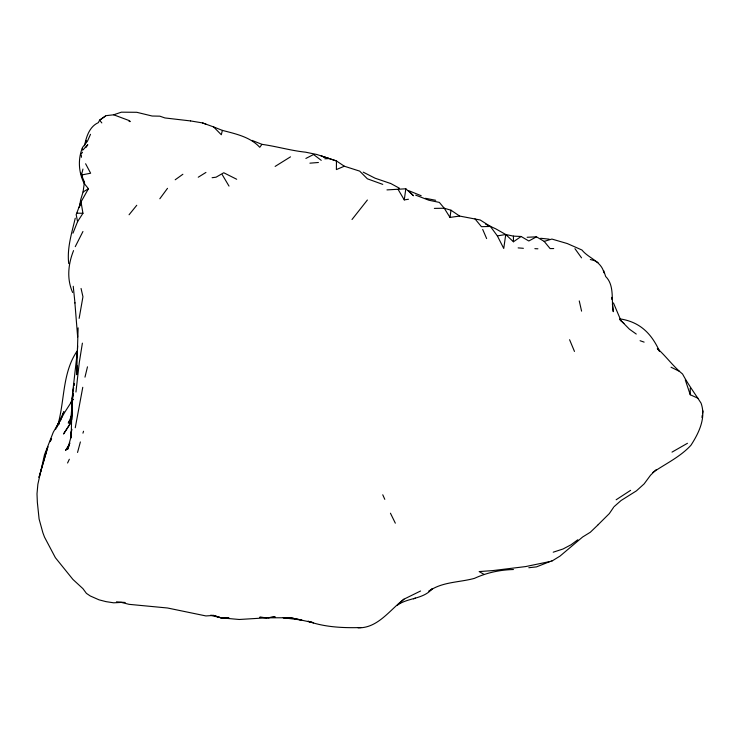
<?xml version="1.0" encoding="UTF-8"?>
<svg xmlns="http://www.w3.org/2000/svg" width="740" height="740" viewBox="0 0 740 740"><rect width="100%" height="100%" fill="white"/><g stroke="black" fill="none" stroke-linecap="round" stroke-linejoin="round"><path stroke-width="1.11" d="M71.993 402.403L72.936 392.977L71.447 419.358L72.603 393.171L77.33 351.611M81.391 157.306L81.428 155.529M71.965 402.421L71.456 416.074L68.293 423.123L68.792 422.004M78.126 327.848L76.655 374.69L77.358 365.893M71.447 411.588L70.984 420.736L71.364 417.009M77.46 349.317L77.654 345.876M72.603 393.171L72.242 398.777L72.918 393.282M620.018 318.894C639.897 321.882 651.496 333.574 659.497 351.213L657.333 348.512C666.287 356.532 673.215 366.439 682.567 374.014C688.061 384.3 694.758 393.375 701.067 403.152C706.302 417.767 698.819 433.15 690.92 445.286C680.282 456.894 665.639 463.703 652.773 472.49M71.428 431.485L70.892 437.941M70.892 437.867L71.428 431.411M71.688 407.333L72.936 392.977M85.988 142.635L86.192 140.526M73.186 391.09L73.593 387.797M73.861 385.605L74.139 383.413L73.871 385.54M73.205 390.85L73.602 387.668M84.434 182.179L84.619 184.001L88.43 188.746L81.021 201.9L79.273 207.552L80.743 199.523L83.065 191.984L84.434 182.179L81.502 174.992L82.945 169.053M408.471 199.254L404.271 199.893L405.816 188.792L386.964 189.903M485.69 224.257L495.689 228.799L505.753 234.506L503.746 248.455L497.363 235.894L490.38 226.449L480.195 219.983L459.632 216.062L449.985 217.412L450.993 210.215L444.25 208.236L434.361 208.393M79.143 318.385L82.945 296.749L81.058 288.461M75.942 392.034L79.263 362.693L82.39 343.138M701.927 417.443L702.288 415.269M702.639 413.087L703 410.913M75.258 427.748L82.769 387.298M71.438 415.473L69.949 424.085L63.649 433.844L69.949 424.085L71.29 418.165M57.859 424.88C64.87 400.322 62.169 372.821 77.219 350.88M82.529 149.933L82.381 147.852C77.709 159.627 78.644 172.614 84.323 183.835M77.432 352.221L76.71 355.293L77.265 353.211M84.526 145.734C86.266 136.909 89.401 126.605 98.318 122.655L99.623 120.148L106.005 115.662L113.692 114.793L121.379 112.175L136.752 112.295L152.135 116.023L159.822 116.171L164.928 117.947L190.569 120.935M84.98 377.15L87.477 366.827M213.629 126.938L222.37 130.388L221.316 134.754L213.629 126.938L202.473 122.905L190.633 120.935M75.258 218.171C71.78 233.017 66.859 248.224 68.728 263.597M77.543 452.454L80.383 441.937M82.945 433.168L83.546 431.235M73.565 250.592C68.163 263.995 66.618 278.98 72.64 292.485M72.955 233.192L77.571 221.649L82.945 213.287L81.021 201.9L76.183 214.637L77.571 221.649M60.809 420.07L61.957 416.935M62.724 414.835L63.871 411.699L55.491 429.561M69.264 445.286L67.571 449.439L70.504 438.764L71.715 429.191L71.243 433.705L71.826 411.375L71.789 419.599M51.421 438.654L50.117 441.66L51.578 438.524M90.511 134.292L87.431 141.248L82.593 147.325M56.952 427.017L59.884 420.746L56.952 426.693M75.258 246.651L82.945 231.509M67.571 463L69.357 459.244M68.061 447.034L69.061 445.092M72.64 399.35L70.541 403.235L73.112 399.276L64.778 412.217L53.28 432.216L44.511 454.693L37.87 484.238L37 493.821L37.352 502.293L39.1 519.036L42.874 532.726L44.511 537.111L55.389 557.701L72.899 579.411L82.945 588.67L86.404 593.36L90.308 595.996L99.031 599.835L106.005 601.639L113.692 602.813L121.379 602.416L129.075 604.34L167.508 607.993L205.942 615.939L213.629 615.44L221.001 617.817L210.613 615.301L213.629 615.44L221.316 617.937L229.012 617.937L221.491 617.891L239.279 619.482L267.094 617.789L259.759 617.234L267.445 617.863L275.132 616.809L267.769 617.808L290.506 617.752L301.8 620.074L283.226 617.761L290.506 617.752L313.566 622.747L307.942 621.239C324.879 627.224 343.092 628.057 360.87 627.548M69.986 443.103L65.499 450.531L67.571 448.005M613.673 507.205L609.335 513.579L598.142 524.706M80.521 155.012L82.51 152.2M85.831 147.528L87.81 144.716L82.945 149.942M159.822 198.764L167.508 188.33M382.756 184.38L367.382 178.812L359.696 171.125L344.322 166.222L336.46 160.941L316.877 154.503L305.537 152.172C290.802 150.636 276.538 146.335 261.951 144.356L259.759 147.297C250.194 136.891 235.579 133.857 222.37 130.388M352.009 219.512L367.382 200.013M129.065 214.767L136.761 205.276M656.232 469.641L650.534 475.228L644.124 483.895L636.437 490.851L621.063 500.518L614.182 506.576M598.003 524.882L590.317 532.254L582.63 537L559.995 556.11L551.874 561.105M420.57 591.001L403.966 599.169L397.463 605.061C408.221 597.559 423.012 599.418 432.206 588.846L428.876 591.195C442.298 581.668 459.207 582.547 474.47 578.356C486.698 572.714 499.981 569.846 513.44 569.523M403.966 599.169C389.795 609.89 377.705 628.39 358.04 627.825M577.811 539.765L571.077 544.751L563.038 548.988L553.224 552.197M175.195 179.774L182.882 174.261M105.404 116.115L99.623 120.148L101.824 122.923M497.363 235.894L505.753 234.506L513.44 241.767L521.126 236.486L528.813 240.99L536.5 236.828L544.187 241.397L550.107 248.585L553.714 248.548M290.506 156.843L275.132 166.417M616.152 499.768L630.6 490.352M198.255 177.221L205.942 172.439M83.065 191.984L88.43 188.746M687.46 443.288L672.013 452.121M305.879 158.443L313.566 154.521L321.252 160.34M344.322 166.222L336.386 169.58L336.46 160.941L321.252 156.011L328.939 158.582L324.805 158.795M552.391 560.596L536.5 566.877L528.813 567.737M413.503 598.882L415.427 598.114M544.187 241.397L551.874 239.057L567.247 243.543L581.936 250.009C588.679 258.408 601.389 261.137 603.951 272.801M549.644 561.586L525.613 566.581L492.831 570.586L479.168 571.576L484.173 574.462M81.502 174.992L90.632 173.225L85.609 163.744M212.103 177.711L216.052 177.202L223.748 172.753L236.698 179.265M536.5 236.828L527.12 237.281M309.912 163.17L318.413 162.486M490.38 226.449L481.435 226.69L475.006 218.883M76.877 213.166L82.945 213.287M534.872 248.668L537.915 248.797M505.753 234.506L513.44 236.125L521.126 236.486M116.467 601.842L125.18 602.49M518.148 247.891L523.384 248.307M540.746 238.28L549.154 239.168M129.065 121.425L130.268 121.591L129.445 120.685L113.692 114.793M425.5 198.302L435.694 200.29M590.317 259.518L594.377 260.582L598.003 262.571M390.017 183.289L375.069 178.192L363.192 172.143M640.082 340.714L644.124 342.121M202.473 122.905L205.942 124.144M415.639 195.12L428.876 200.235L439.357 202.399L444.25 208.236L449.985 217.412M685.277 379.888L690.254 394.762L697.94 398.222M252.072 140.397L261.951 144.356M421.19 195.73L408.286 190.495L413.503 195.749L405.816 188.792M671.051 367.216L679.348 371.304M390.443 183.344L399.387 188.201L398.129 189.468L404.271 199.893M450.993 210.215L459.632 216.062M636.261 334.045L629.37 329.143L619.824 319.44M619.62 319.375L623.94 323.408M574.943 248.659L581.548 257.862M222.25 174.696L229.002 186.092M390.443 513.199L395.336 523.18M382.756 494.783L384.8 499.334M621.063 320.892L613.451 302.919M482.693 229.419L486.633 238.576M569.587 339.725L574.471 351.426M80.79 172.919L82.464 177.008M603.72 270.673L605.69 276.529C614.746 285.437 611.129 300.227 613.293 311.707L612.405 303.974M579.254 300.93L581.585 311.142M74.879 302.651L77.654 336.996M74.971 303.039L73.242 286.278M611.638 297.351L611.897 299.561M690.254 388.111L690.254 394.762M513.44 236.125L513.44 241.767M47.85 446.831L39.053 477.263L47.85 446.831M59.884 420.311L58.654 424.51L59.884 420.311M72.178 401.21L70.938 403.013L72.168 401.274"/></g></svg>
